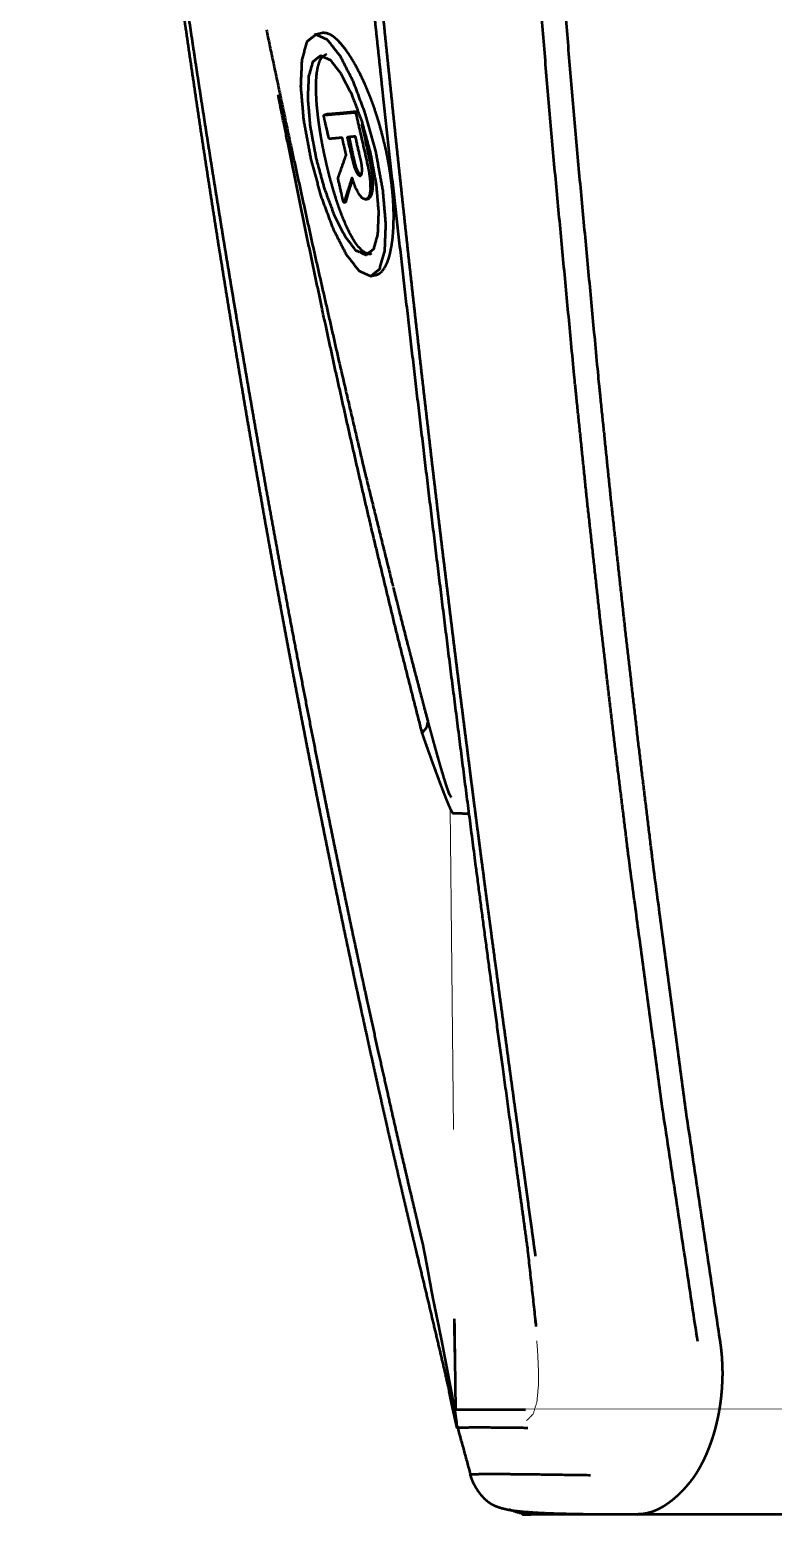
# Paper-space layout 'Layout1' of a CAD drawing. Header units: millimetres. Extents: x 102 to 294, y 28 to 266.
# Drawn here: x 249.77 to 260.64, y 110.18 to 131.88 of the extents above; entities that cross this region are included whole.
import ezdxf

# ---------------------------------------------------------------- set-up
doc = ezdxf.new("R2010")
doc.units = ezdxf.units.MM
doc.layers.add('170', color=7, linetype='Continuous', true_color=0xffffff)

psp = doc.layouts.get("Layout1")

# ---------------------------------------------------------------- linework, layer by layer
at = {"layer": '170', "color": 155, "linetype": 'Continuous', "lineweight": 50}
for p, q in [((254.041, 131.831), (253.932, 131.805)), ((254.118, 130.644), (254.071, 130.633)), ((254.36, 129.357), (254.39, 129.364)), ((254.685, 129.401), (254.71, 129.407)), ((254.772, 128.283), (254.837, 128.299)), ((255.973, 113.038), (255.975, 112.553))]:
    psp.add_line(p, q, dxfattribs=at)
at = {"layer": '170', "color": 155, "linetype": 'Continuous', "lineweight": 13}
psp.add_line((255.915, 120.503), (255.965, 115.808), dxfattribs=at)
at = {"layer": '170', "color": 155, "linetype": 'Continuous', "lineweight": 50}
for points, knots in [([(252.865, 172.01), (252.864, 171.633), (252.863, 171.445), (252.862, 171.072), (252.862, 170.701), (252.862, 170.332), (252.862, 169.966), (252.863, 169.783), (252.864, 169.42), (252.865, 169.06), (252.867, 168.702), (252.869, 168.347), (252.871, 167.994), (252.874, 167.643), (252.877, 167.295), (252.88, 166.949), (252.884, 166.605), (252.888, 166.264), (252.89, 166.095), (252.895, 165.757), (252.899, 165.422), (252.904, 165.089), (252.907, 164.923), (252.913, 164.594), (252.915, 164.431), (252.921, 164.105), (252.924, 163.943), (252.931, 163.621), (252.937, 163.301), (252.94, 163.143), (252.947, 162.827), (252.951, 162.669), (252.958, 162.357), (252.966, 162.047), (252.969, 161.893), (252.977, 161.586), (252.985, 161.282), (252.989, 161.13), (252.998, 160.83), (253.002, 160.681), (253.01, 160.384), (253.015, 160.236), (253.024, 159.942), (253.033, 159.651), (253.042, 159.362), (253.051, 159.076), (253.061, 158.792), (253.07, 158.51), (253.08, 158.231), (253.09, 157.954), (253.1, 157.679), (253.111, 157.407), (253.121, 157.137), (253.131, 156.87), (253.142, 156.605), (253.153, 156.342), (253.163, 156.081), (253.169, 155.952), (253.18, 155.695), (253.185, 155.567), (253.196, 155.314), (253.202, 155.189), (253.213, 154.939), (253.224, 154.691), (253.236, 154.446), (253.241, 154.324), (253.253, 154.082), (253.264, 153.843), (253.27, 153.725), (253.282, 153.489), (253.287, 153.372), (253.299, 153.139), (253.311, 152.909), (253.322, 152.682), (253.328, 152.569), (253.34, 152.345), (253.352, 152.123), (253.358, 152.013), (253.369, 151.795), (253.375, 151.687), (253.387, 151.472), (253.393, 151.366), (253.405, 151.154), (253.416, 150.946), (253.428, 150.739), (253.44, 150.535), (253.452, 150.333), (253.463, 150.134), (253.469, 150.035), (253.481, 149.839), (253.487, 149.741), (253.498, 149.549), (253.51, 149.359), (253.522, 149.171), (253.533, 148.985), (253.545, 148.802), (253.55, 148.712), (253.562, 148.532), (253.573, 148.355), (253.584, 148.18), (253.59, 148.093), (253.601, 147.921), (253.612, 147.752), (253.618, 147.669), (253.629, 147.503), (253.64, 147.339), (253.65, 147.178), (253.656, 147.098), (253.667, 146.941), (253.677, 146.786), (253.688, 146.633), (253.698, 146.482), (253.709, 146.334), (253.714, 146.261), (253.724, 146.116), (253.734, 145.973), (253.744, 145.833), (253.749, 145.764), (253.759, 145.627), (253.763, 145.56), (253.773, 145.427), (253.783, 145.296), (253.792, 145.167), (253.797, 145.103), (253.806, 144.978), (253.81, 144.917), (253.819, 144.795), (253.828, 144.676), (253.837, 144.559), (253.841, 144.501), (253.85, 144.387), (253.858, 144.276), (253.862, 144.222), (253.87, 144.114), (253.875, 144.061), (253.882, 143.956), (253.89, 143.855), (253.898, 143.755), (253.905, 143.658), (253.913, 143.562), (253.92, 143.47), (253.927, 143.379), (253.934, 143.291), (253.94, 143.205), (253.947, 143.122), (253.953, 143.041), (253.959, 142.962), (253.965, 142.885), (253.968, 142.848), (253.974, 142.775), (253.977, 142.739), (253.982, 142.67), (254.041, 141.931), (254.1, 141.202), (254.159, 140.481), (254.189, 140.125), (254.249, 139.417), (254.279, 139.065), (254.339, 138.37), (254.369, 138.027), (254.43, 137.344), (254.491, 136.671), (254.552, 136.006), (254.613, 135.349), (254.674, 134.701), (254.736, 134.062), (254.797, 133.431), (254.859, 132.809), (254.921, 132.195), (254.951, 131.891), (255.013, 131.29), (255.044, 130.994), (255.105, 130.406), (255.167, 129.827), (255.228, 129.256), (255.289, 128.694), (255.32, 128.415), (255.381, 127.866), (255.442, 127.325), (255.502, 126.793), (255.563, 126.269), (255.593, 126.011), (255.652, 125.5), (255.712, 124.998), (255.741, 124.749), (255.8, 124.259), (255.859, 123.778), (255.917, 123.305), (255.974, 122.841), (256.031, 122.385), (256.059, 122.161), (256.115, 121.718), (256.171, 121.283), (256.225, 120.857), (256.279, 120.439), (256.306, 120.232), (256.359, 119.826), (256.386, 119.628), (256.437, 119.235), (256.489, 118.85), (256.514, 118.66), (256.564, 118.288), (256.589, 118.106), (256.637, 117.747), (256.685, 117.396), (256.732, 117.053), (256.777, 116.719), (256.8, 116.554), (256.844, 116.232), (256.888, 115.918), (256.909, 115.766), (256.95, 115.465), (256.971, 115.316), (257.011, 115.027), (257.049, 114.747), (257.087, 114.475), (257.123, 114.211), (257.158, 113.955)], [0, 0, 0.006473, 0.009689, 0.0161, 0.02247, 0.028799, 0.035086, 0.038219, 0.044445, 0.050629, 0.056771, 0.062873, 0.068934, 0.074953, 0.080931, 0.086869, 0.092765, 0.09862, 0.101527, 0.107321, 0.113074, 0.118785, 0.121631, 0.127282, 0.130087, 0.135676, 0.13846, 0.143988, 0.149475, 0.152199, 0.157625, 0.160328, 0.165692, 0.171017, 0.173658, 0.178922, 0.184144, 0.186745, 0.191907, 0.194468, 0.199568, 0.202108, 0.207148, 0.212148, 0.217106, 0.222025, 0.226903, 0.23174, 0.236537, 0.241293, 0.246009, 0.250685, 0.25532, 0.259915, 0.264469, 0.268983, 0.273457, 0.275674, 0.280087, 0.282284, 0.286637, 0.288793, 0.293086, 0.297338, 0.30155, 0.303646, 0.307798, 0.311909, 0.313945, 0.317997, 0.320012, 0.324003, 0.327954, 0.331865, 0.333801, 0.337652, 0.341462, 0.343358, 0.347108, 0.348963, 0.352654, 0.354489, 0.358119, 0.361709, 0.365259, 0.36877, 0.37224, 0.37567, 0.377365, 0.380735, 0.38241, 0.38572, 0.38899, 0.39222, 0.39541, 0.39856, 0.400115, 0.403206, 0.406256, 0.409266, 0.410761, 0.413712, 0.416622, 0.418058, 0.420908, 0.423719, 0.42649, 0.427865, 0.430576, 0.433247, 0.435879, 0.43847, 0.441021, 0.442277, 0.444769, 0.447221, 0.449633, 0.450829, 0.453181, 0.454337, 0.45663, 0.458882, 0.461095, 0.462191, 0.464344, 0.465401, 0.467495, 0.469548, 0.471562, 0.472559, 0.474513, 0.476427, 0.477364, 0.479219, 0.480136, 0.481931, 0.483686, 0.485402, 0.487077, 0.488713, 0.490309, 0.491866, 0.493382, 0.494859, 0.496296, 0.497694, 0.499051, 0.500369, 0.501008, 0.502266, 0.502885, 0.504084, 0.516793, 0.529355, 0.54177, 0.547905, 0.560099, 0.566159, 0.578134, 0.584048, 0.595804, 0.607413, 0.618875, 0.630192, 0.641361, 0.652385, 0.663262, 0.673992, 0.684576, 0.68983, 0.700194, 0.705304, 0.715448, 0.725446, 0.735298, 0.745003, 0.749819, 0.759305, 0.768645, 0.777839, 0.786887, 0.791339, 0.800168, 0.808852, 0.813157, 0.821623, 0.829943, 0.838118, 0.846148, 0.854033, 0.857904, 0.865572, 0.873096, 0.880475, 0.88771, 0.891291, 0.898309, 0.901747, 0.908548, 0.915206, 0.918497, 0.924938, 0.928087, 0.934312, 0.940392, 0.946328, 0.95212, 0.954979, 0.960556, 0.965988, 0.968634, 0.973851, 0.976423, 0.981424, 0.986283, 0.990998, 0.995571, 1, 1]), ([(259.531, 112.712), (259.006, 116.193), (258.533, 119.704), (258.315, 121.469), (258.109, 123.239), (257.914, 125.013), (257.73, 126.793), (257.393, 130.364), (257.096, 133.949), (256.961, 135.745), (256.835, 137.545), (256.718, 139.346), (256.609, 141.15), (256.251, 148.382), (256.011, 155.634), (255.873, 162.899), (255.829, 170.17)], [0, 0, 0.061086, 0.122554, 0.153406, 0.184324, 0.215303, 0.24634, 0.308572, 0.370988, 0.402253, 0.43355, 0.464875, 0.496226, 0.621859, 0.747767, 0.873836, 1, 1]), ([(256.093, 170.17), (256.165, 162.898), (256.325, 155.633), (256.584, 148.378), (256.952, 141.143), (257.063, 139.338), (257.182, 137.536), (257.31, 135.736), (257.445, 133.938), (257.743, 130.352), (258.079, 126.78), (258.262, 125), (258.456, 123.225), (258.66, 121.455), (258.875, 119.69), (259.341, 116.179), (259.858, 112.699)], [0, 0, 0.126148, 0.252223, 0.378154, 0.503823, 0.535183, 0.566517, 0.597823, 0.629096, 0.691523, 0.75376, 0.784797, 0.815772, 0.846684, 0.877525, 0.938962, 1, 1]), ([(249.77, 153.844), (249.828, 152.969), (249.931, 151.505), (250.043, 150.041), (250.184, 148.328), (250.336, 146.616), (250.524, 144.657), (250.726, 142.7), (250.8, 142.017), (250.876, 141.334), (250.952, 140.665), (251.03, 139.997), (251.108, 139.343), (251.188, 138.69), (251.267, 138.051), (251.348, 137.412), (251.429, 136.787), (251.511, 136.163), (251.593, 135.553), (251.676, 134.943), (251.759, 134.347), (251.843, 133.752), (251.927, 133.17), (252.012, 132.589), (252.097, 132.023), (252.182, 131.456), (252.267, 130.903), (252.353, 130.351), (252.438, 129.813), (252.525, 129.275), (252.61, 128.75), (252.697, 128.226), (252.771, 127.785), (252.845, 127.343), (252.931, 126.84), (253.018, 126.338), (253.116, 125.774), (253.216, 125.211), (253.329, 124.587), (253.443, 123.963), (253.57, 123.279), (253.7, 122.596), (253.843, 121.852), (253.989, 121.109), (254.085, 120.628), (254.182, 120.147), (254.274, 119.699), (254.366, 119.252), (254.453, 118.836), (254.541, 118.422), (254.623, 118.039), (254.706, 117.657), (254.782, 117.308), (254.859, 116.959), (254.93, 116.642), (255.001, 116.325), (255.065, 116.041), (255.13, 115.757), (255.188, 115.504), (255.247, 115.253), (255.298, 115.033), (255.35, 114.813), (255.394, 114.625), (255.439, 114.437), (255.514, 114.124)], [0, 0, 0.021812, 0.058354, 0.094891, 0.137672, 0.180443, 0.229433, 0.278407, 0.295508, 0.312607, 0.329351, 0.346093, 0.36248, 0.378865, 0.394897, 0.410926, 0.426603, 0.442276, 0.457599, 0.472918, 0.487887, 0.502853, 0.51747, 0.532084, 0.54635, 0.560613, 0.574529, 0.588441, 0.602009, 0.615572, 0.628792, 0.642007, 0.653156, 0.664302, 0.676998, 0.68969, 0.703933, 0.718168, 0.733954, 0.749729, 0.767052, 0.78436, 0.803213, 0.822046, 0.834261, 0.846466, 0.857852, 0.869229, 0.879789, 0.890339, 0.900072, 0.909796, 0.918703, 0.927601, 0.935684, 0.943759, 0.951019, 0.958272, 0.964712, 0.971147, 0.976771, 0.98239, 0.987199, 0.992006, 1, 1]), ([(254.16, 138.639), (254.263, 137.53), (254.324, 136.882), (254.386, 136.235), (254.451, 135.565), (254.517, 134.896), (254.582, 134.246), (254.648, 133.596), (254.713, 132.965), (254.779, 132.334), (254.845, 131.713), (254.912, 131.092), (255.069, 129.655), (255.232, 128.221), (255.397, 126.798), (255.566, 125.379), (255.738, 123.963), (255.914, 122.551), (256.096, 121.121), (256.281, 119.696), (256.402, 118.774), (256.529, 117.821), (256.677, 116.728), (256.848, 115.479), (256.945, 114.776), (257.042, 114.076)], [0, 0, 0.045025, 0.071339, 0.097609, 0.124828, 0.152029, 0.178448, 0.204855, 0.230508, 0.256148, 0.2814, 0.306638, 0.365082, 0.423442, 0.481343, 0.539141, 0.596805, 0.654327, 0.712626, 0.770718, 0.808319, 0.847193, 0.89179, 0.942757, 0.971424, 1, 1]), ([(255.438, 113.955), (255.406, 114.093), (255.372, 114.233), (255.338, 114.375), (255.321, 114.447), (255.287, 114.593), (255.252, 114.742), (255.217, 114.892), (255.181, 115.046), (255.163, 115.123), (255.127, 115.28), (255.09, 115.439), (255.071, 115.52), (255.034, 115.683), (254.996, 115.848), (254.977, 115.932), (254.939, 116.101), (254.901, 116.272), (254.881, 116.359), (254.842, 116.535), (254.802, 116.712), (254.762, 116.892), (254.722, 117.075), (254.702, 117.167), (254.661, 117.353), (254.62, 117.542), (254.579, 117.733), (254.537, 117.926), (254.516, 118.024), (254.474, 118.221), (254.432, 118.421), (254.389, 118.623), (254.346, 118.828), (254.303, 119.035), (254.26, 119.245), (254.216, 119.457), (254.172, 119.671), (254.128, 119.888), (254.083, 120.108), (254.039, 120.329), (254.016, 120.441), (253.971, 120.667), (253.926, 120.895), (253.881, 121.125), (253.835, 121.358), (253.789, 121.594), (253.743, 121.832), (253.72, 121.952), (253.674, 122.194), (253.627, 122.438), (253.604, 122.56), (253.558, 122.808), (253.511, 123.059), (253.464, 123.311), (253.44, 123.439), (253.393, 123.696), (253.369, 123.824), (253.322, 124.085), (253.275, 124.347), (253.251, 124.48), (253.203, 124.747), (253.18, 124.88), (253.132, 125.151), (253.084, 125.423), (253.036, 125.699), (253.012, 125.838), (252.964, 126.117), (252.916, 126.398), (252.868, 126.682), (252.844, 126.825), (252.796, 127.113), (252.748, 127.403), (252.7, 127.696), (252.652, 127.991), (252.604, 128.289), (252.556, 128.589), (252.531, 128.74), (252.483, 129.045), (252.435, 129.351), (252.387, 129.66), (252.339, 129.972), (252.291, 130.286), (252.243, 130.603), (252.196, 130.922), (252.148, 131.244), (252.1, 131.568), (252.053, 131.895), (252.029, 132.059), (251.981, 132.389), (251.934, 132.722), (251.887, 133.058), (251.84, 133.396), (251.812, 133.594)], [0, 0, 0.007076, 0.014275, 0.021598, 0.025319, 0.032826, 0.040456, 0.048208, 0.056085, 0.060054, 0.068115, 0.076299, 0.080452, 0.088821, 0.097313, 0.10159, 0.110267, 0.119068, 0.123529, 0.132514, 0.141622, 0.150854, 0.160209, 0.164918, 0.174459, 0.184122, 0.193909, 0.20382, 0.208836, 0.218932, 0.229151, 0.239493, 0.249959, 0.260548, 0.271261, 0.282097, 0.293056, 0.304139, 0.315345, 0.326675, 0.332371, 0.343886, 0.355524, 0.367285, 0.379169, 0.391177, 0.403307, 0.409434, 0.42175, 0.434188, 0.440439, 0.453062, 0.465809, 0.47868, 0.485176, 0.498232, 0.504792, 0.518033, 0.531399, 0.538142, 0.551693, 0.5585, 0.572236, 0.586096, 0.600081, 0.607134, 0.621304, 0.635598, 0.650016, 0.657256, 0.67186, 0.686588, 0.70144, 0.716416, 0.731516, 0.74674, 0.754414, 0.769824, 0.785359, 0.801018, 0.816801, 0.832708, 0.848739, 0.864895, 0.881175, 0.897579, 0.914108, 0.922404, 0.939119, 0.955958, 0.972921, 0.990009, 1, 1]), ([(253.228, 131.881), (253.595, 130.14), (253.931, 128.609), (254.278, 127.081), (254.658, 125.448), (255.059, 123.821), (255.079, 123.746)], [0, 0, 0.213184, 0.401049, 0.588921, 0.789833, 0.990731, 1, 1]), ([(253.874, 130.002), (253.771, 130.561), (253.729, 131.051), (253.746, 131.442), (253.82, 131.705), (253.95, 131.808), (254.122, 131.732), (254.31, 131.493), (254.501, 131.12), (254.679, 130.642), (254.831, 130.087), (254.933, 129.528), (254.975, 129.037), (254.959, 128.646), (254.884, 128.384), (254.754, 128.28), (254.582, 128.357), (254.394, 128.596), (254.203, 128.969), (254.025, 129.447), (253.874, 130.002)], [0, 0, 0.07311, 0.136391, 0.186762, 0.221833, 0.243256, 0.267421, 0.306562, 0.360418, 0.426044, 0.500001, 0.573111, 0.636392, 0.686761, 0.721831, 0.743257, 0.76742, 0.806561, 0.860417, 0.926043, 1, 1]), ([(254.837, 128.298), (254.863, 128.308), (254.874, 128.314), (254.885, 128.321), (254.896, 128.329), (254.906, 128.338), (254.946, 128.385), (254.981, 128.448), (254.99, 128.466), (254.998, 128.486), (255.005, 128.506), (255.013, 128.528), (255.027, 128.573), (255.039, 128.622), (255.06, 128.729), (255.076, 128.851), (255.086, 128.984), (255.089, 129.126), (255.089, 129.201), (255.087, 129.278), (255.083, 129.357), (255.078, 129.438), (255.062, 129.603), (255.04, 129.772), (255.033, 129.815), (255.027, 129.859), (255.019, 129.902), (255.011, 129.946), (254.995, 130.033), (254.977, 130.12), (254.937, 130.292), (254.891, 130.463), (254.879, 130.505), (254.866, 130.547), (254.853, 130.589), (254.84, 130.631), (254.814, 130.712), (254.786, 130.791), (254.757, 130.869), (254.728, 130.945), (254.712, 130.982), (254.697, 131.019), (254.682, 131.055), (254.666, 131.091), (254.602, 131.227), (254.538, 131.351), (254.505, 131.408), (254.472, 131.463), (254.456, 131.489), (254.439, 131.515), (254.423, 131.539), (254.406, 131.563), (254.342, 131.647), (254.28, 131.717), (254.264, 131.732), (254.249, 131.746), (254.234, 131.759), (254.219, 131.771), (254.19, 131.792), (254.162, 131.809), (254.108, 131.83), (254.059, 131.834), (254.041, 131.831)], [0, 0, 0.00718, 0.010378, 0.013668, 0.017061, 0.020574, 0.036065, 0.054451, 0.059563, 0.064894, 0.070438, 0.076174, 0.088196, 0.100964, 0.128788, 0.159798, 0.193599, 0.22971, 0.248642, 0.268175, 0.288322, 0.308916, 0.350974, 0.394242, 0.405256, 0.416347, 0.427526, 0.438772, 0.461292, 0.483771, 0.528645, 0.57344, 0.584639, 0.595801, 0.606879, 0.617867, 0.63956, 0.660896, 0.681887, 0.702529, 0.712723, 0.722834, 0.732858, 0.742762, 0.780752, 0.816216, 0.833028, 0.849232, 0.857096, 0.864769, 0.872225, 0.879469, 0.906397, 0.930139, 0.935596, 0.940869, 0.945948, 0.950815, 0.959902, 0.968192, 0.982712, 0.995262, 1, 1]), ([(254.747, 130.079), (254.622, 130.538), (254.475, 130.933), (254.318, 131.241), (254.162, 131.439), (254.02, 131.502), (253.912, 131.416), (253.851, 131.2), (253.837, 130.876), (253.872, 130.471), (253.957, 130.009), (254.082, 129.551), (254.229, 129.156), (254.387, 128.847), (254.542, 128.65), (254.684, 128.587), (254.792, 128.672), (254.853, 128.889), (254.867, 129.212), (254.832, 129.617), (254.747, 130.079)], [0, 0, 0.073959, 0.139583, 0.19344, 0.232581, 0.256745, 0.27817, 0.31324, 0.363612, 0.426892, 0.500001, 0.57396, 0.639586, 0.693441, 0.732583, 0.756747, 0.778169, 0.813239, 0.863611, 0.926891, 1, 1]), ([(254.764, 128.605), (254.75, 128.602), (254.73, 128.602), (254.709, 128.606), (254.699, 128.609), (254.689, 128.613), (254.678, 128.618), (254.667, 128.623), (254.624, 128.655), (254.58, 128.701), (254.568, 128.714), (254.557, 128.729), (254.546, 128.744), (254.534, 128.76), (254.511, 128.794), (254.489, 128.832), (254.443, 128.915), (254.398, 129.01), (254.353, 129.115), (254.309, 129.228), (254.287, 129.288), (254.266, 129.35), (254.245, 129.414), (254.225, 129.479), (254.185, 129.613), (254.148, 129.752), (254.131, 129.822), (254.113, 129.894), (254.097, 129.966), (254.081, 130.037), (254.052, 130.18), (254.026, 130.322), (254.02, 130.358), (254.014, 130.393), (254.009, 130.428), (254.004, 130.463), (253.994, 130.531), (253.985, 130.598), (253.978, 130.664), (253.971, 130.728), (253.968, 130.76), (253.966, 130.791), (253.963, 130.822), (253.961, 130.852), (253.956, 130.969), (253.955, 131.076), (253.957, 131.126), (253.959, 131.174), (253.961, 131.198), (253.963, 131.22), (253.965, 131.242), (253.968, 131.262), (253.982, 131.338), (254.001, 131.402), (254.006, 131.416), (254.012, 131.43), (254.018, 131.442), (254.024, 131.454), (254.038, 131.474), (254.052, 131.492), (254.107, 131.524)], [0, 0, 0.00471, 0.010875, 0.017321, 0.020711, 0.024221, 0.027858, 0.031633, 0.048378, 0.068233, 0.07374, 0.079477, 0.085436, 0.091595, 0.104478, 0.118124, 0.147758, 0.18063, 0.216311, 0.254274, 0.274109, 0.294533, 0.315554, 0.336995, 0.380628, 0.425295, 0.448034, 0.471017, 0.494041, 0.516955, 0.562475, 0.607597, 0.618821, 0.629991, 0.641053, 0.651997, 0.673538, 0.694624, 0.715264, 0.73546, 0.745391, 0.755212, 0.764923, 0.774489, 0.810891, 0.844401, 0.860101, 0.875099, 0.882335, 0.889359, 0.896152, 0.90272, 0.926812, 0.947587, 0.952297, 0.956825, 0.961164, 0.96531, 0.973024, 0.980072, 1, 1]), ([(255.505, 121.603), (255.126, 123.096), (254.761, 124.605), (254.585, 125.364), (254.411, 126.126), (254.241, 126.891), (254.074, 127.657), (253.75, 129.197), (253.437, 130.744), (253.401, 130.931)], [0, 0, 0.161038, 0.323345, 0.40487, 0.486586, 0.568467, 0.650511, 0.815047, 0.980085, 1, 1]), ([(254.069, 130.624), (254.07, 130.631), (254.071, 130.633), (254.189, 130.644), (254.407, 130.663), (254.525, 130.673), (254.528, 130.672), (254.532, 130.665), (254.536, 130.656), (254.538, 130.649), (254.596, 130.394), (254.645, 130.177), (254.711, 129.887), (254.73, 129.785), (254.745, 129.661)], [0, 0, 0.004495, 0.006397, 0.085145, 0.230753, 0.309501, 0.311667, 0.316573, 0.323005, 0.328401, 0.502113, 0.650286, 0.847796, 0.917147, 1, 1]), ([(254.144, 130.294), (254.14, 130.303), (254.138, 130.311), (254.088, 130.529), (254.07, 130.607), (254.069, 130.615), (254.069, 130.624)], [0, 0, 0.028602, 0.052475, 0.714126, 0.949436, 0.972878, 1, 1]), ([(254.57, 130.685), (254.544, 130.683), (254.531, 130.681), (254.505, 130.679), (254.48, 130.676), (254.381, 130.666), (254.286, 130.657), (254.241, 130.654), (254.197, 130.65), (254.176, 130.648), (254.155, 130.647), (254.134, 130.645), (254.124, 130.645), (254.121, 130.644), (254.118, 130.644), (254.118, 130.644), (254.117, 130.644), (254.117, 130.643), (254.116, 130.642), (254.116, 130.639), (254.116, 130.635)], [0, 0, 0.056008, 0.084279, 0.140409, 0.19581, 0.410689, 0.61462, 0.712479, 0.80757, 0.854073, 0.899896, 0.944996, 0.967318, 0.972865, 0.978368, 0.979766, 0.981265, 0.983321, 0.985903, 0.992198, 1, 1]), ([(254.786, 129.671), (254.783, 129.71), (254.779, 129.75), (254.774, 129.791), (254.768, 129.833), (254.765, 129.855), (254.761, 129.876), (254.759, 129.887), (254.757, 129.897), (254.752, 129.919), (254.734, 130.004), (254.697, 130.175), (254.626, 130.506)], [0, 0, 0.04618, 0.093634, 0.142245, 0.192148, 0.217514, 0.242985, 0.255768, 0.268572, 0.294255, 0.396967, 0.602395, 1, 1]), ([(254.278, 129.721), (254.319, 129.836), (254.381, 130.013), (254.394, 130.048), (254.394, 130.052), (254.393, 130.058), (254.353, 130.232), (254.339, 130.294), (254.337, 130.3), (254.335, 130.302), (254.27, 130.296), (254.216, 130.291), (254.151, 130.286), (254.148, 130.288), (254.144, 130.294)], [0, 0, 0.150889, 0.384839, 0.430477, 0.436002, 0.443001, 0.665144, 0.744788, 0.752158, 0.75615, 0.837538, 0.905395, 0.986757, 0.990823, 1, 1]), ([(254.527, 130.319), (254.509, 130.318), (254.43, 130.311), (254.412, 130.309), (254.411, 130.306), (254.411, 130.301), (254.431, 130.213), (254.494, 129.939), (254.512, 129.876), (254.541, 129.806)], [0, 0, 0.028187, 0.152872, 0.182069, 0.186566, 0.195568, 0.337191, 0.778136, 0.882006, 1, 1]), ([(254.567, 129.813), (254.556, 129.835), (254.547, 129.859), (254.537, 129.886), (254.528, 129.913), (254.525, 129.928), (254.521, 129.942), (254.519, 129.95), (254.518, 129.957), (254.515, 129.972), (254.508, 130.001), (254.476, 130.15), (254.451, 130.268), (254.445, 130.298), (254.444, 130.302), (254.443, 130.307), (254.442, 130.309), (254.442, 130.311), (254.442, 130.312), (254.442, 130.315), (254.443, 130.316), (254.443, 130.316)], [0, 0, 0.047226, 0.097681, 0.151421, 0.207357, 0.23572, 0.26446, 0.278991, 0.293571, 0.322693, 0.380927, 0.672159, 0.905133, 0.963361, 0.970655, 0.981575, 0.9852, 0.988707, 0.991928, 0.997069, 0.999879, 1, 1]), ([(254.628, 129.814), (254.625, 129.886), (254.615, 129.95), (254.59, 130.058), (254.532, 130.311), (254.53, 130.317), (254.527, 130.319)], [0, 0, 0.138739, 0.264325, 0.478722, 0.981003, 0.992537, 1, 1]), ([(254.541, 129.806), (254.571, 129.759), (254.599, 129.745), (254.62, 129.763), (254.628, 129.814)], [0, 0, 0.337264, 0.525444, 0.691541, 1, 1]), ([(254.609, 129.756), (254.599, 129.764), (254.595, 129.769), (254.591, 129.773), (254.587, 129.778), (254.583, 129.784), (254.575, 129.797), (254.567, 129.813)], [0, 0, 0.186336, 0.265302, 0.351111, 0.444147, 0.543655, 0.76023, 1, 1]), ([(254.482, 129.707), (254.479, 129.715), (254.477, 129.716), (254.465, 129.678), (254.403, 129.486), (254.363, 129.36), (254.362, 129.358), (254.359, 129.357), (254.355, 129.362), (254.351, 129.374), (254.332, 129.46), (254.278, 129.695), (254.276, 129.709), (254.278, 129.721)], [0, 0, 0.011554, 0.014358, 0.065827, 0.330211, 0.502244, 0.505785, 0.509435, 0.518343, 0.535272, 0.649532, 0.964674, 0.982986, 1, 1]), ([(254.39, 129.364), (254.39, 129.364), (254.391, 129.365), (254.392, 129.366), (254.393, 129.367), (254.393, 129.369), (254.398, 129.386), (254.408, 129.421), (254.417, 129.455), (254.437, 129.523), (254.458, 129.592), (254.469, 129.626), (254.48, 129.66), (254.485, 129.678), (254.491, 129.695), (254.494, 129.704)], [0, 0, 0.000239, 0.003419, 0.007291, 0.012556, 0.018751, 0.068316, 0.167638, 0.267228, 0.467298, 0.668533, 0.769593, 0.870927, 0.921689, 0.972505, 1, 1]), ([(254.582, 129.477), (254.531, 129.575), (254.482, 129.707)], [0, 0, 0.439305, 1, 1]), ([(254.745, 129.661), (254.748, 129.553), (254.738, 129.472)], [0, 0, 0.567896, 1, 1]), ([(254.77, 129.48), (254.779, 129.517), (254.785, 129.562), (254.787, 129.614), (254.786, 129.671)], [0, 0, 0.200936, 0.436805, 0.704587, 1, 1]), ([(254.738, 129.472), (254.714, 129.42), (254.677, 129.4), (254.631, 129.417), (254.582, 129.477)], [0, 0, 0.252916, 0.438385, 0.655844, 1, 1]), ([(254.71, 129.407), (254.721, 129.411), (254.73, 129.416), (254.74, 129.424), (254.748, 129.434), (254.756, 129.447), (254.764, 129.462), (254.77, 129.48)], [0, 0, 0.115022, 0.228837, 0.351166, 0.486179, 0.637972, 0.808748, 1, 1]), ([(255.081, 123.731), (255.141, 123.494), (255.172, 123.37), (255.234, 123.125), (255.295, 122.886), (255.326, 122.769), (255.356, 122.652), (255.416, 122.422), (255.475, 122.198), (255.504, 122.088), (255.533, 121.978), (255.59, 121.763)], [0, 0, 0.119952, 0.183115, 0.307064, 0.428601, 0.488179, 0.547716, 0.664417, 0.778693, 0.834656, 0.890557, 1, 1]), ([(255.505, 121.603), (255.574, 121.688), (255.59, 121.763)], [0, 0, 0.588021, 1, 1]), ([(255.59, 121.763), (255.616, 121.666), (255.639, 121.581), (255.659, 121.508), (255.667, 121.478), (255.683, 121.422), (255.694, 121.379), (255.706, 121.339), (255.712, 121.317), (255.719, 121.291), (255.726, 121.265), (255.735, 121.236), (255.753, 121.173), (255.762, 121.14), (255.773, 121.103), (255.784, 121.066), (255.789, 121.049), (255.794, 121.032), (255.804, 121), (255.813, 120.969), (255.817, 120.955), (255.822, 120.94), (255.826, 120.926), (255.83, 120.912), (255.839, 120.886), (255.843, 120.873), (255.85, 120.849), (255.854, 120.838), (255.858, 120.827), (255.861, 120.816), (255.865, 120.806), (255.868, 120.796), (255.872, 120.786), (255.875, 120.777), (255.878, 120.768), (255.881, 120.76), (255.884, 120.752), (255.887, 120.744), (255.89, 120.737), (255.892, 120.73), (255.895, 120.724), (255.897, 120.717), (255.9, 120.712), (255.902, 120.706), (255.905, 120.701), (255.907, 120.697), (255.909, 120.692), (255.911, 120.688), (255.913, 120.685), (255.915, 120.682), (255.917, 120.679), (255.918, 120.677), (255.92, 120.675), (255.921, 120.673), (255.923, 120.672), (255.924, 120.671), (255.926, 120.67), (255.927, 120.67)], [0, 0, 0.087505, 0.164241, 0.230215, 0.25785, 0.307668, 0.346724, 0.383504, 0.403259, 0.426684, 0.449849, 0.476665, 0.533447, 0.563452, 0.597089, 0.630488, 0.645921, 0.661238, 0.690639, 0.718698, 0.732138, 0.745403, 0.758172, 0.770758, 0.794774, 0.806205, 0.828204, 0.838755, 0.848862, 0.85873, 0.868162, 0.87736, 0.886137, 0.894652, 0.902755, 0.910602, 0.918046, 0.925209, 0.931995, 0.938485, 0.944606, 0.950424, 0.955891, 0.961047, 0.965853, 0.970343, 0.974494, 0.978331, 0.981832, 0.985017, 0.987889, 0.990434, 0.992688, 0.994639, 0.996332, 0.997748, 0.998924, 1, 1]), ([(255.96, 120.425), (255.959, 120.426), (255.958, 120.426), (255.957, 120.427), (255.956, 120.428), (255.955, 120.429), (255.954, 120.431), (255.953, 120.432), (255.952, 120.434), (255.951, 120.435), (255.949, 120.437), (255.948, 120.439), (255.947, 120.441), (255.946, 120.443), (255.944, 120.445), (255.943, 120.448), (255.941, 120.45), (255.94, 120.453), (255.938, 120.456), (255.935, 120.462), (255.933, 120.465), (255.932, 120.468), (255.93, 120.472), (255.928, 120.475), (255.927, 120.479), (255.925, 120.483), (255.923, 120.487), (255.921, 120.491), (255.919, 120.495), (255.917, 120.499), (255.915, 120.504), (255.913, 120.509), (255.911, 120.513), (255.906, 120.523), (255.902, 120.533), (255.897, 120.544), (255.895, 120.55), (255.89, 120.561), (255.885, 120.574), (255.88, 120.586), (255.877, 120.593), (255.872, 120.606), (255.869, 120.613), (255.866, 120.62), (255.86, 120.634), (255.854, 120.649), (255.848, 120.665), (255.842, 120.681), (255.839, 120.689), (255.836, 120.697), (255.829, 120.714), (255.822, 120.731), (255.819, 120.74), (255.815, 120.749), (255.812, 120.758), (255.808, 120.768), (255.801, 120.787), (255.797, 120.796), (255.794, 120.806), (255.79, 120.816), (255.786, 120.826), (255.778, 120.846), (255.774, 120.857), (255.77, 120.867), (255.762, 120.889), (255.758, 120.9), (255.754, 120.911), (255.746, 120.933), (255.737, 120.956), (255.733, 120.968), (255.724, 120.991), (255.72, 121.004), (255.715, 121.016), (255.706, 121.04), (255.697, 121.066), (255.688, 121.091), (255.683, 121.104), (255.673, 121.131), (255.668, 121.144), (255.658, 121.171), (255.653, 121.185), (255.643, 121.213), (255.638, 121.227), (255.628, 121.256), (255.623, 121.27), (255.612, 121.3), (255.607, 121.314), (255.596, 121.344), (255.585, 121.375), (255.58, 121.391), (255.574, 121.406), (255.563, 121.438), (255.557, 121.454), (255.546, 121.486), (255.54, 121.502), (255.529, 121.536), (255.517, 121.569), (255.505, 121.603)], [0, 0, 0.00088, 0.001806, 0.002837, 0.003963, 0.005189, 0.006499, 0.007916, 0.009426, 0.011025, 0.012732, 0.014543, 0.016447, 0.018458, 0.020562, 0.022782, 0.025095, 0.027517, 0.03004, 0.035391, 0.038228, 0.041159, 0.044206, 0.047349, 0.050602, 0.053957, 0.057416, 0.060969, 0.064647, 0.068413, 0.072297, 0.076277, 0.080366, 0.088855, 0.097764, 0.107091, 0.111903, 0.121857, 0.132232, 0.143026, 0.148589, 0.160011, 0.165869, 0.17186, 0.184122, 0.196805, 0.209901, 0.223425, 0.230324, 0.237356, 0.251721, 0.266499, 0.274018, 0.281684, 0.289423, 0.297297, 0.313322, 0.321469, 0.329769, 0.338122, 0.346629, 0.363896, 0.372677, 0.381591, 0.3997, 0.408885, 0.41822, 0.437156, 0.456504, 0.466306, 0.486282, 0.496438, 0.506659, 0.52745, 0.548655, 0.570265, 0.581263, 0.603487, 0.61473, 0.637577, 0.649181, 0.672634, 0.684483, 0.708551, 0.72077, 0.745452, 0.757911, 0.7832, 0.808892, 0.821918, 0.834983, 0.861483, 0.874918, 0.902019, 0.915686, 0.943389, 0.971494, 1, 1]), ([(256.177, 120.423), (256.176, 120.423), (256.048, 120.424), (255.96, 120.425)], [0, 0, 0.003999, 0.595435, 1, 1]), ([(255.514, 114.124), (255.534, 114.019), (255.544, 113.971), (255.553, 113.922), (255.561, 113.878), (255.57, 113.833), (255.577, 113.792), (255.585, 113.752), (255.598, 113.679), (255.604, 113.646), (255.615, 113.586), (255.625, 113.533), (255.633, 113.488), (255.636, 113.468), (255.639, 113.451), (255.644, 113.423), (255.647, 113.411), (255.648, 113.402), (255.65, 113.394), (255.652, 113.382), (255.655, 113.369), (255.657, 113.356), (255.662, 113.33), (255.668, 113.302), (255.671, 113.289), (255.677, 113.26), (255.68, 113.245), (255.686, 113.215), (255.689, 113.2), (255.692, 113.184), (255.699, 113.152), (255.706, 113.12), (255.709, 113.103), (255.716, 113.069), (255.724, 113.034), (255.731, 112.998), (255.739, 112.962), (255.743, 112.943), (255.75, 112.905), (255.758, 112.866), (255.762, 112.846), (255.766, 112.826), (255.775, 112.785), (255.779, 112.765), (255.787, 112.723), (255.795, 112.68), (255.806, 112.624), (255.816, 112.57), (255.826, 112.517), (255.836, 112.467), (255.846, 112.418), (255.85, 112.394), (255.855, 112.37), (255.859, 112.347), (255.868, 112.302), (255.872, 112.28), (255.876, 112.259), (255.884, 112.217), (255.891, 112.177), (255.895, 112.158), (255.902, 112.12), (255.906, 112.102), (255.912, 112.067), (255.916, 112.05), (255.922, 112.017), (255.925, 112.002), (255.928, 111.986), (255.933, 111.957), (255.936, 111.943), (255.941, 111.916), (255.943, 111.904), (255.945, 111.891), (255.948, 111.879), (255.95, 111.868), (255.954, 111.846), (255.956, 111.836), (255.959, 111.816), (255.962, 111.799), (255.964, 111.791), (255.967, 111.775), (255.969, 111.762), (255.97, 111.756), (255.971, 111.75), (255.973, 111.74), (255.974, 111.735), (255.975, 111.731), (255.975, 111.728), (255.976, 111.725), (255.977, 111.722), (255.977, 111.719), (255.978, 111.716), (255.978, 111.715), (255.978, 111.714), (255.978, 111.714), (255.978, 111.714), (255.978, 111.715)], [0, 0, 0.043641, 0.063788, 0.083931, 0.102403, 0.120865, 0.137662, 0.154451, 0.184682, 0.198124, 0.223328, 0.24518, 0.263687, 0.272097, 0.278841, 0.290648, 0.29571, 0.299105, 0.302493, 0.307701, 0.312903, 0.318295, 0.329269, 0.340617, 0.346382, 0.358295, 0.364439, 0.376909, 0.383235, 0.389756, 0.402973, 0.416565, 0.423453, 0.437603, 0.452127, 0.467022, 0.482288, 0.49011, 0.50593, 0.522122, 0.530307, 0.538682, 0.555609, 0.564161, 0.581643, 0.599489, 0.622573, 0.644974, 0.666694, 0.687731, 0.708086, 0.71795, 0.72776, 0.737284, 0.755932, 0.765055, 0.773897, 0.791178, 0.807774, 0.815863, 0.831425, 0.838905, 0.853447, 0.860496, 0.874005, 0.880463, 0.886822, 0.898953, 0.904729, 0.915828, 0.92115, 0.926243, 0.931219, 0.935966, 0.945001, 0.949282, 0.957282, 0.964591, 0.967976, 0.974252, 0.979837, 0.982378, 0.984732, 0.988938, 0.990785, 0.99245, 0.993952, 0.995275, 0.996427, 0.997407, 0.998842, 0.999306, 0.999598, 0.999709, 0.999801, 1, 1]), ([(255.427, 113.981), (255.497, 113.689), (255.566, 113.402), (255.635, 113.11), (255.703, 112.823), (255.77, 112.54), (255.833, 112.269), (255.88, 112.061), (255.922, 111.876), (255.945, 111.771), (255.963, 111.691), (255.972, 111.657), (255.977, 111.642), (255.978, 111.645), (255.979, 111.663), (255.979, 111.672), (255.978, 111.682)], [0, 0, 0.122531, 0.243526, 0.366378, 0.487066, 0.606157, 0.719889, 0.807371, 0.88503, 0.928964, 0.962392, 0.976682, 0.983314, 0.984579, 0.992136, 0.995757, 1, 1]), ([(257.165, 112.968), (257.16, 113.031), (257.159, 113.051)], [0, 0, 0.761902, 1, 1]), ([(259.858, 112.699), (259.86, 112.685), (259.862, 112.671), (259.864, 112.658), (259.866, 112.644), (259.868, 112.63), (259.869, 112.616), (259.871, 112.602), (259.873, 112.588), (259.874, 112.574), (259.875, 112.56), (259.877, 112.546), (259.878, 112.532), (259.879, 112.518), (259.881, 112.504), (259.882, 112.49), (259.883, 112.476), (259.884, 112.462), (259.885, 112.448), (259.885, 112.434), (259.886, 112.42), (259.887, 112.406), (259.888, 112.392), (259.888, 112.378), (259.889, 112.364), (259.889, 112.35), (259.89, 112.336), (259.89, 112.322), (259.89, 112.308), (259.89, 112.294), (259.891, 112.28), (259.891, 112.266), (259.891, 112.252), (259.891, 112.238), (259.891, 112.224), (259.891, 112.21), (259.89, 112.196), (259.89, 112.182), (259.89, 112.168), (259.889, 112.154), (259.889, 112.14), (259.888, 112.126), (259.888, 112.112), (259.887, 112.098), (259.886, 112.084), (259.886, 112.07), (259.885, 112.056), (259.884, 112.042), (259.883, 112.028), (259.882, 112.014), (259.881, 112), (259.88, 111.986), (259.879, 111.972), (259.877, 111.958), (259.876, 111.944), (259.875, 111.93), (259.873, 111.916), (259.872, 111.902), (259.87, 111.888), (259.869, 111.874), (259.867, 111.86), (259.865, 111.846), (259.864, 111.833), (259.862, 111.819), (259.86, 111.805), (259.858, 111.791), (259.856, 111.777), (259.854, 111.764), (259.852, 111.75), (259.849, 111.736), (259.847, 111.722), (259.845, 111.709), (259.842, 111.695), (259.84, 111.681), (259.838, 111.668), (259.835, 111.654), (259.832, 111.64), (259.83, 111.627), (259.827, 111.613), (259.824, 111.6), (259.821, 111.586), (259.818, 111.573), (259.815, 111.559), (259.812, 111.546), (259.809, 111.533), (259.806, 111.519), (259.803, 111.506), (259.8, 111.492), (259.796, 111.479), (259.793, 111.466), (259.79, 111.453), (259.786, 111.439), (259.783, 111.426), (259.779, 111.413), (259.775, 111.4), (259.772, 111.387), (259.768, 111.374), (259.764, 111.361), (259.76, 111.348), (259.756, 111.335), (259.752, 111.322), (259.748, 111.309), (259.744, 111.296), (259.74, 111.283), (259.736, 111.271), (259.731, 111.258), (259.727, 111.245), (259.722, 111.233), (259.718, 111.22), (259.713, 111.208), (259.709, 111.195), (259.704, 111.183), (259.7, 111.17), (259.695, 111.158), (259.69, 111.145), (259.685, 111.133), (259.68, 111.121), (259.675, 111.109), (259.67, 111.096), (259.665, 111.084), (259.66, 111.072), (259.655, 111.06), (259.649, 111.048), (259.644, 111.036), (259.639, 111.025), (259.633, 111.013), (259.628, 111.001), (259.622, 110.989), (259.616, 110.978), (259.611, 110.966), (259.605, 110.954), (259.599, 110.943), (259.593, 110.932), (259.587, 110.92), (259.581, 110.909), (259.575, 110.898), (259.569, 110.886), (259.563, 110.875), (259.557, 110.864), (259.551, 110.853), (259.544, 110.842), (259.538, 110.831), (259.531, 110.821), (259.525, 110.81), (259.518, 110.799), (259.512, 110.788), (259.505, 110.778), (259.498, 110.767), (259.491, 110.757), (259.485, 110.747), (259.478, 110.736), (259.473, 110.73), (259.469, 110.723), (259.464, 110.716), (259.459, 110.709), (259.453, 110.702), (259.448, 110.695), (259.443, 110.687), (259.437, 110.68), (259.431, 110.672), (259.425, 110.664), (259.419, 110.656), (259.412, 110.648), (259.405, 110.64), (259.399, 110.632), (259.392, 110.623), (259.385, 110.615), (259.377, 110.606), (259.37, 110.597), (259.362, 110.588), (259.354, 110.579), (259.346, 110.57), (259.338, 110.561), (259.33, 110.552), (259.321, 110.543), (259.312, 110.534), (259.304, 110.524), (259.294, 110.515), (259.285, 110.506), (259.276, 110.496), (259.266, 110.487), (259.257, 110.477), (259.247, 110.468), (259.237, 110.458), (259.227, 110.449), (259.216, 110.44), (259.206, 110.43), (259.195, 110.421), (259.184, 110.412), (259.173, 110.402), (259.162, 110.393), (259.151, 110.384), (259.14, 110.375), (259.128, 110.366), (259.116, 110.357), (259.104, 110.348), (259.092, 110.34), (259.08, 110.331), (259.068, 110.323), (259.055, 110.314), (259.042, 110.306), (259.03, 110.298), (259.017, 110.291), (259.003, 110.283), (258.99, 110.276), (258.977, 110.268), (258.963, 110.261), (258.949, 110.255), (258.935, 110.248), (258.921, 110.242), (258.907, 110.236), (258.893, 110.23), (258.878, 110.225), (258.863, 110.219), (258.849, 110.214), (258.834, 110.21), (258.819, 110.206), (258.803, 110.202), (258.788, 110.198), (258.772, 110.195), (258.756, 110.192), (258.74, 110.19), (258.724, 110.188), (258.708, 110.186), (258.691, 110.185), (258.675, 110.185), (258.658, 110.184)], [0, 0, 0.004563, 0.009121, 0.013689, 0.018247, 0.022817, 0.027377, 0.031948, 0.036509, 0.041086, 0.045649, 0.050222, 0.054789, 0.059367, 0.063933, 0.068511, 0.073081, 0.077659, 0.08223, 0.086813, 0.091381, 0.095964, 0.100537, 0.105122, 0.109693, 0.114279, 0.118852, 0.123438, 0.128013, 0.132598, 0.137172, 0.14176, 0.146334, 0.150922, 0.155496, 0.160084, 0.164655, 0.169244, 0.173816, 0.178405, 0.182975, 0.187562, 0.192134, 0.196719, 0.201289, 0.205873, 0.210442, 0.215025, 0.219592, 0.224172, 0.228735, 0.233314, 0.237878, 0.242453, 0.247013, 0.251589, 0.256143, 0.260715, 0.265267, 0.269835, 0.274384, 0.278948, 0.283493, 0.288053, 0.292596, 0.297151, 0.301685, 0.306236, 0.310769, 0.315314, 0.31984, 0.32438, 0.328899, 0.333433, 0.337948, 0.342476, 0.346986, 0.351506, 0.356007, 0.360519, 0.365014, 0.369521, 0.374008, 0.378505, 0.382985, 0.387475, 0.391947, 0.396426, 0.40089, 0.405363, 0.409816, 0.414278, 0.418723, 0.423175, 0.427609, 0.432052, 0.436478, 0.44091, 0.445323, 0.449747, 0.454147, 0.458558, 0.46295, 0.467351, 0.471729, 0.476118, 0.480483, 0.484857, 0.489213, 0.493575, 0.49792, 0.502268, 0.506596, 0.510934, 0.515248, 0.519572, 0.523873, 0.528182, 0.53247, 0.536766, 0.541037, 0.545318, 0.549577, 0.553844, 0.558089, 0.562336, 0.566567, 0.570801, 0.575013, 0.579234, 0.583431, 0.587637, 0.591819, 0.596007, 0.600172, 0.604346, 0.608494, 0.612652, 0.616785, 0.620924, 0.625041, 0.629166, 0.633265, 0.637373, 0.641459, 0.64555, 0.649617, 0.653693, 0.657741, 0.661798, 0.665836, 0.668447, 0.671052, 0.673821, 0.67658, 0.679502, 0.682412, 0.685481, 0.688541, 0.691752, 0.694952, 0.69831, 0.701647, 0.705137, 0.708607, 0.712227, 0.715824, 0.719569, 0.723289, 0.727148, 0.730989, 0.734961, 0.738914, 0.742994, 0.747049, 0.751229, 0.755382, 0.759661, 0.763909, 0.768276, 0.772611, 0.777062, 0.781479, 0.786003, 0.790492, 0.795087, 0.799647, 0.804309, 0.808929, 0.813649, 0.818322, 0.823094, 0.827821, 0.832638, 0.837413, 0.84227, 0.847084, 0.851979, 0.856823, 0.86175, 0.866633, 0.871591, 0.876495, 0.881479, 0.886418, 0.89142, 0.896383, 0.901409, 0.906391, 0.911448, 0.916455, 0.921537, 0.926572, 0.931682, 0.936747, 0.941889, 0.946997, 0.952178, 0.957336, 0.962569, 0.967778, 0.973074, 0.978351, 0.983716, 0.989081, 0.994538, 1, 1]), ([(256.015, 111.445), (256.015, 111.446), (256.015, 111.446), (256.015, 111.446), (256.015, 111.446), (256.015, 111.447), (256.015, 111.448), (256.014, 111.449), (256.014, 111.45), (256.014, 111.451), (256.014, 111.452), (256.013, 111.453), (256.013, 111.455), (256.013, 111.456), (256.012, 111.458), (256.012, 111.46), (256.012, 111.462), (256.011, 111.464), (256.011, 111.466), (256.01, 111.469), (256.01, 111.471), (256.008, 111.477), (256.008, 111.479), (256.007, 111.482), (256.006, 111.489), (256.005, 111.492), (256.004, 111.496), (256.002, 111.503), (256.001, 111.507), (256, 111.511), (255.999, 111.52), (255.996, 111.529), (255.994, 111.538), (255.993, 111.543), (255.992, 111.549), (255.99, 111.559), (255.988, 111.565), (255.987, 111.57), (255.986, 111.576), (255.983, 111.588), (255.98, 111.6), (255.977, 111.613), (255.976, 111.62), (255.975, 111.627), (255.973, 111.634), (255.971, 111.641), (255.97, 111.648), (255.967, 111.663), (255.965, 111.67), (255.961, 111.686), (255.958, 111.702), (255.954, 111.718), (255.952, 111.727), (255.951, 111.735), (255.949, 111.744), (255.947, 111.753), (255.938, 111.792), (255.925, 111.853), (255.919, 111.883), (255.906, 111.944), (255.899, 111.975)], [0, 0, 0.000154, 0.000439, 0.000993, 0.001821, 0.00288, 0.004177, 0.005743, 0.007529, 0.009573, 0.011861, 0.014395, 0.01716, 0.020202, 0.023476, 0.027, 0.030745, 0.034767, 0.039002, 0.043524, 0.048249, 0.058484, 0.063994, 0.06969, 0.081884, 0.088365, 0.095049, 0.109186, 0.116674, 0.12433, 0.140444, 0.157539, 0.175613, 0.185043, 0.194658, 0.214675, 0.225112, 0.235698, 0.246609, 0.269075, 0.292522, 0.31695, 0.329487, 0.342367, 0.355375, 0.368745, 0.382227, 0.410085, 0.424426, 0.453737, 0.483993, 0.515247, 0.531179, 0.547472, 0.563886, 0.580679, 0.654067, 0.768455, 0.826368, 0.941752, 1, 1]), ([(257.05, 111.445), (256.274, 111.453), (256.014, 111.446)], [0, 0, 0.748734, 1, 1]), ([(256.205, 110.764), (256.218, 110.723), (256.235, 110.679), (256.252, 110.64), (256.274, 110.598), (256.285, 110.579), (256.297, 110.559), (256.303, 110.55), (256.309, 110.541), (256.315, 110.531), (256.322, 110.522), (256.335, 110.504), (256.348, 110.487), (256.362, 110.469), (256.375, 110.455), (256.407, 110.42), (256.432, 110.397), (256.465, 110.369), (256.496, 110.348), (256.533, 110.326), (256.57, 110.308), (256.615, 110.291), (256.661, 110.276), (256.755, 110.254), (256.858, 110.237), (256.992, 110.223), (257.141, 110.212), (257.325, 110.202), (257.53, 110.196), (257.771, 110.19), (258.036, 110.187), (258.334, 110.185), (258.658, 110.184)], [0, 0, 0.015782, 0.033004, 0.048889, 0.066495, 0.07471, 0.08316, 0.087314, 0.091415, 0.09559, 0.099611, 0.108194, 0.115744, 0.124259, 0.13148, 0.148867, 0.161723, 0.177661, 0.191343, 0.207504, 0.222598, 0.240481, 0.258411, 0.294182, 0.332857, 0.382644, 0.438112, 0.506398, 0.582364, 0.671567, 0.769791, 0.880097, 1, 1]), ([(256.207, 110.77), (256.412, 110.776), (257.013, 110.772), (257.966, 110.758)], [0, 0, 0.116819, 0.458474, 1, 1]), ([(257.093, 110.184), (256.93, 110.201), (256.774, 110.252)], [0, 0, 0.499823, 1, 1]), ([(258.658, 110.184), (257.917, 110.184), (257.072, 110.184), (256.973, 110.184), (257.093, 110.184)], [0, 0, 0.41047, 0.878603, 0.933438, 1, 1]), ([(264.107, 110.184), (262.529, 110.184), (258.658, 110.184)], [0, 0, 0.28957, 1, 1])]:
    psp.add_open_spline(points, degree=1, knots=knots, dxfattribs=at)
for points in [[(257.042, 114.076), (257.168, 112.929)], [(255.974, 113.039), (255.992, 111.715)], [(255.978, 111.72), (256.016, 111.444)], [(255.978, 111.682), (255.978, 111.717)], [(255.992, 111.715), (257.015, 111.715)], [(256.018, 111.466), (256.209, 110.769)]]:
    psp.add_open_spline(points, degree=1, dxfattribs=at)
at = {"layer": '170', "color": 155, "linetype": 'Continuous', "lineweight": 13}
psp.add_open_spline([(257.03, 111.552), (257.128, 111.651), (257.182, 111.832), (257.204, 112.072), (257.204, 112.29), (257.194, 112.52), (257.18, 112.72)], degree=1, knots=[0, 0, 0.114652, 0.269768, 0.46739, 0.64636, 0.835519, 1, 1], dxfattribs=at)

doc.saveas('drawing.dxf')
